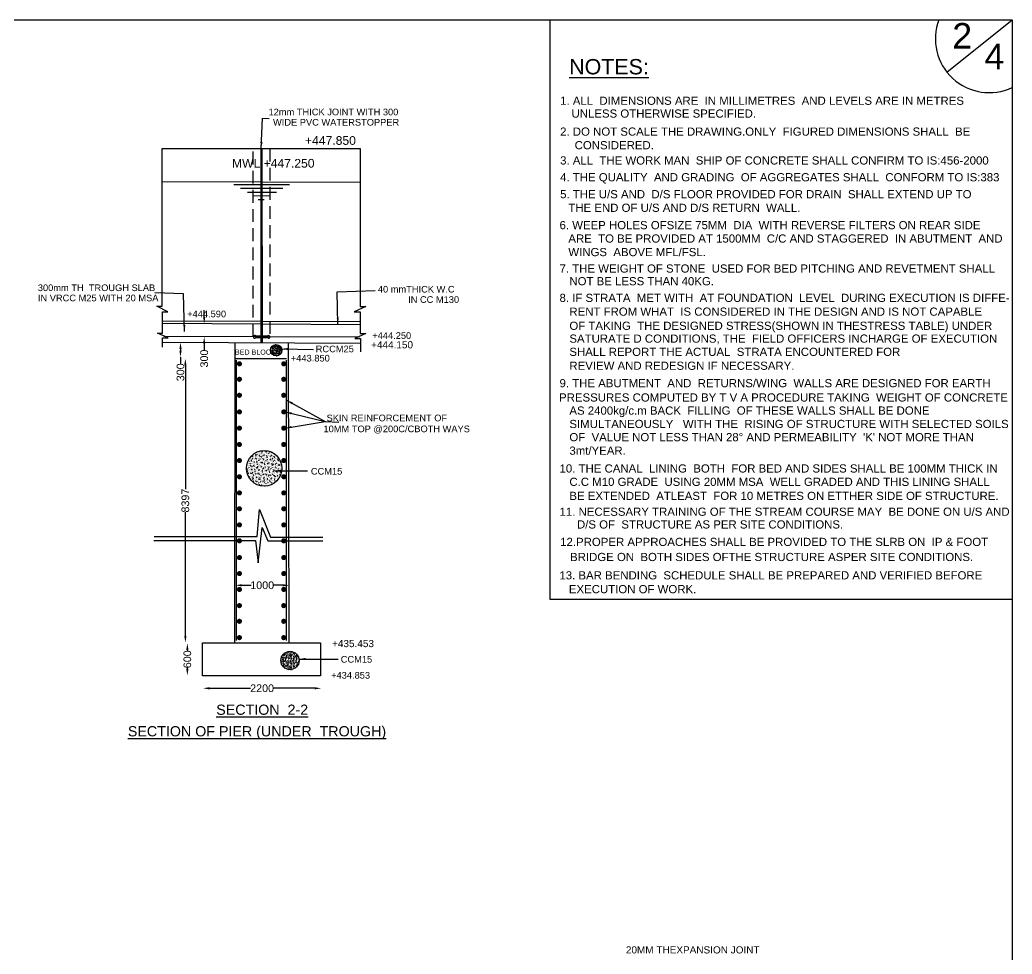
# Model space of a CAD drawing. Header units: millimetres. Extents: x 342 to 57374, y 1463 to 41796.
# Drawn here: x 37935 to 57374, y 23505 to 41796 of the extents above; entities that cross this region are included whole.
import ezdxf

# ---------------------------------------------------------------- set-up
doc = ezdxf.new("R2010")
doc.units = ezdxf.units.MM
doc.header["$MEASUREMENT"] = 0
doc.linetypes.add('DASHED', pattern=[0.75, 0.5, -0.25])
for name, color, linetype in [('DIM', 7, 'Continuous'), ('DWG', 7, 'Continuous'), ('TEXT', 7, 'Continuous'), ('TXT', 7, 'Continuous')]:
    doc.layers.add(name, color=color, linetype=linetype)
doc.styles.get("Standard").update_dxf_attribs({"font": 'arial.ttf'})
doc.dimstyles.new('Civil', dxfattribs={"dimtxt": 150, "dimasz": 130, "dimexe": 0.1, "dimexo": 0.0625, "dimgap": 0.09, "dimtad": 0, "dimdec": 0, "dimzin": 12, "dimdsep": 46, "dimtxsty": 'Standard', "dimcen": 0.1, "dimse1": 1, "dimse2": 1, "dimadec": 0, "dimazin": 2, "dimtfac": 1, "dimtdec": 0, "dimtofl": 0, "dimtmove": 0, "dimatfit": 3, "dimfxl": 1, "dimfrac": 1, "dimtolj": 1, "dimtzin": 0, "dimarcsym": 0})
pattern_1 = [(50, (0, 0), (71.72602, -6.275213), [7.5, -82.5]), (355, (0, 0), (-13.87513, 75.21921), [6, -66]), (100.45144, (5.98, -0.52), (57.850885, 68.944), [6.37402, -70.11421]), (46.1842, (0, 20), (106.72413, -16.55193), [11.25, -123.75]), (96.63564, (8.89, 18.62), (93.4662, 97.41186), [9.56103, -105.17138]), (351.18416, (0, 20), (93.4662, 97.41186), [9, -99]), (21, (10, 15), (59.690705, -40.26189), [7.5, -82.5]), (326, (10, 15), (24.33153, 72.515), [6, -66]), (71.45144, (14.974, 11.645), (84.02224, 32.253115), [6.37402, -70.11421]), (37.5, (0, 0), (1.215986, 33.289385), [0, -65.2, 0, -67, 0, -66.25]), (7.5, (0, 0), (26.306954, 39.441171), [0, -38.2, 0, -63.7, 0, -25.25]), (327.5, (-22.3, 0), (53.382244, -2.255487), [0, -25, 0, -78, 0, -103.5]), (317.5, (-32.3, 0), (58.318617, 10.0105), [0, -32.5, 0, -51.8, 0, -73.5])]

# ---------------------------------------------------------------- blocks, each defined once
blk = doc.blocks.new('*D43')
at = {"layer": 'Defpoints', "color": 0, "ltscale": 300, "transparency": 16777216}
for p in [(41522, 28714), (43840, 28714), (43840, 28710)]:
    blk.add_point(p, dxfattribs=at)
at = {"layer": 'DIM', "color": 0, "lineweight": -2, "ltscale": 300, "transparency": 16777216}
for p, q in [((41652, 28710), (42456, 28710)), ((43710, 28710), (42906, 28710))]:
    blk.add_line(p, q, dxfattribs=at)
at = {"layer": 'DIM', "color": 0, "ltscale": 300, "transparency": 16777216}
for points in [[(41652, 28731), (41652, 28688), (41522, 28710)], [(43710, 28731), (43710, 28688), (43840, 28710)]]:
    blk.add_solid(points, dxfattribs=at)
at = {"layer": 'DIM', "color": 0, "ltscale": 300, "transparency": 16777216, "insert": (42681, 28710), "char_height": 150, "attachment_point": 5}
blk.add_mtext('\\A1;2200', dxfattribs=at)
blk = doc.blocks.new('*D44')
at = {"layer": 'Defpoints', "color": 0, "ltscale": 300, "transparency": 16777216}
for p in [(41178, 29592), (41217, 29592), (41178, 28962)]:
    blk.add_point(p, dxfattribs=at)
at = {"layer": 'DIM', "color": 0, "lineweight": -2, "ltscale": 300, "transparency": 16777216}
for p, q in [((41217, 29462), (41217, 29443)), ((41217, 29092), (41217, 29112))]:
    blk.add_line(p, q, dxfattribs=at)
at = {"layer": 'DIM', "color": 0, "ltscale": 300, "transparency": 16777216}
for points in [[(41195, 29462), (41239, 29462), (41217, 29592)], [(41195, 29092), (41239, 29092), (41217, 28962)]]:
    blk.add_solid(points, dxfattribs=at)
at = {"layer": 'DIM', "color": 0, "ltscale": 300, "transparency": 16777216, "insert": (41217, 29278), "char_height": 150, "attachment_point": 5, "rotation": 90}
blk.add_mtext('\\A1;600', dxfattribs=at)
blk = doc.blocks.new('*D45')
at = {"layer": 'Defpoints', "color": 0, "ltscale": 300, "transparency": 16777216}
for p in [(41178, 35164), (41222, 35164), (41222, 29604)]:
    blk.add_point(p, dxfattribs=at)
at = {"layer": 'DIM', "color": 0, "lineweight": -2, "ltscale": 300, "transparency": 16777216}
for p, q in [((41178, 35034), (41178, 32608)), ((41178, 29734), (41178, 32160))]:
    blk.add_line(p, q, dxfattribs=at)
at = {"layer": 'DIM', "color": 0, "ltscale": 300, "transparency": 16777216}
for points in [[(41156, 35034), (41200, 35034), (41178, 35164)], [(41156, 29734), (41200, 29734), (41178, 29604)]]:
    blk.add_solid(points, dxfattribs=at)
at = {"layer": 'DIM', "color": 0, "ltscale": 300, "transparency": 16777216, "insert": (41178, 32384), "char_height": 150, "attachment_point": 5, "rotation": 90}
blk.add_mtext('\\A1;8397', dxfattribs=at)
blk = doc.blocks.new('*D46')
at = {"layer": 'Defpoints', "color": 0, "ltscale": 300, "transparency": 16777216}
for p in [(41185, 35482), (41082, 35191), (41185, 35191)]:
    blk.add_point(p, dxfattribs=at)
at = {"layer": 'DIM', "color": 0, "lineweight": -2, "ltscale": 300, "transparency": 16777216}
for p, q in [((41082, 35352), (41082, 35321)), ((41082, 35191), (41082, 35061))]:
    blk.add_line(p, q, dxfattribs=at)
at = {"layer": 'DIM', "color": 0, "ltscale": 300, "transparency": 16777216}
for points in [[(41061, 35352), (41104, 35352), (41082, 35482)], [(41061, 35321), (41104, 35321), (41082, 35191)]]:
    blk.add_solid(points, dxfattribs=at)
at = {"layer": 'DIM', "color": 0, "ltscale": 300, "transparency": 16777216, "insert": (41082, 34896), "char_height": 150, "attachment_point": 5, "rotation": 90}
blk.add_mtext('\\A1;300', dxfattribs=at)
blk = doc.blocks.new('*D47')
at = {"layer": 'Defpoints', "color": 0, "ltscale": 300, "transparency": 16777216}
for p in [(41498, 35849), (41498, 35590), (41547, 35590)]:
    blk.add_point(p, dxfattribs=at)
at = {"layer": 'DIM', "color": 0, "lineweight": -2, "ltscale": 300, "transparency": 16777216}
for p, q in [((41547, 35979), (41547, 36109)), ((41547, 35460), (41547, 35330))]:
    blk.add_line(p, q, dxfattribs=at)
at = {"layer": 'DIM', "color": 0, "ltscale": 300, "transparency": 16777216}
for points in [[(41525, 35979), (41569, 35979), (41547, 35849)], [(41525, 35460), (41569, 35460), (41547, 35590)]]:
    blk.add_solid(points, dxfattribs=at)
at = {"layer": 'DIM', "color": 0, "ltscale": 300, "transparency": 16777216, "insert": (41547, 35165), "char_height": 150, "attachment_point": 5, "rotation": 90}
blk.add_mtext('\\A1;300', dxfattribs=at)
blk = doc.blocks.new('*D48')
at = {"layer": 'Defpoints', "color": 0, "ltscale": 300, "transparency": 16777216}
for p in [(42152, 30726), (43214, 30726), (43214, 30726)]:
    blk.add_point(p, dxfattribs=at)
at = {"layer": 'DIM', "color": 0, "lineweight": -2, "ltscale": 300, "transparency": 16777216}
for p, q in [((42282, 30726), (42466, 30726)), ((43084, 30726), (42900, 30726))]:
    blk.add_line(p, q, dxfattribs=at)
at = {"layer": 'DIM', "color": 0, "ltscale": 300, "transparency": 16777216}
for points in [[(42282, 30748), (42282, 30704), (42152, 30726)], [(43084, 30748), (43084, 30704), (43214, 30726)]]:
    blk.add_solid(points, dxfattribs=at)
at = {"layer": 'DIM', "color": 0, "ltscale": 300, "transparency": 16777216, "insert": (42683, 30726), "char_height": 150, "attachment_point": 5}
blk.add_mtext('\\A1;1000', dxfattribs=at)

msp = doc.modelspace()

# ---------------------------------------------------------------- hatches: boundary and pattern name
at = {"layer": 'DWG'}
h = msp.add_hatch(color=256, dxfattribs=at)
h.dxf.hatch_style = 1
h.paths.add_polyline_path([(42792.4, 35606.9), (42692.2, 35606.9, 0.420737), (42658.2, 35606.9), (42560.9, 35606.9, 0.7281265), (42510.3, 35590.7), (42835.1, 35589.8, 0.6794001)])
h.paths.add_polyline_path([(42835.1, 35589.8), (42510.3, 35590.7, 0.72525), (42560.7, 35574.1), (42657.8, 35574.1, 0.4361669), (42692.6, 35574.1), (42791.3, 35574.1, 0.7009419)])
h = msp.add_hatch(dxfattribs=at)
h.set_pattern_fill('AR-CONC', color=256, scale=10)
h.set_pattern_definition(pattern_1)
h.paths.add_polyline_path([(42845.8, 35327.7, 1), (43066.6, 35327.7, 1)])
h = msp.add_hatch(dxfattribs=at)
h.set_pattern_fill('AR-CONC', color=256, scale=5)
h.set_pattern_definition([(50, (0, 0), (35.863009, -3.137607), [3.75, -41.25]), (355, (0, 0), (-6.937567, 37.609607), [3, -33]), (100.451444, (2.99, -0.26), (28.925442, 34.472), [3.18701, -35.057106]), (46.1842, (0, 10), (53.362067, -8.275964), [5.625, -61.875]), (96.63564, (4.447, 9.31), (46.733097, 48.70593), [4.780517, -52.58569]), (351.18416, (0, 10), (46.733097, 48.70593), [4.5, -49.5]), (21, (5, 7.5), (29.845353, -20.130945), [3.75, -41.25]), (326, (5, 7.5), (12.165767, 36.257502), [3, -33]), (71.451445, (7.487, 5.822), (42.011119, 16.126558), [3.18701, -35.057106]), (37.5, (0, 0), (0.6079928, 16.6446927), [0, -32.6, 0, -33.5, 0, -33.125]), (7.5, (0, 0), (13.153477, 19.7205856), [0, -19.1, 0, -31.85, 0, -12.625]), (327.5, (-11.15, 0), (26.6911218, -1.1277436), [0, -12.5, 0, -39, 0, -51.75]), (317.5, (-16.15, 0), (29.159308, 5.005249), [0, -16.25, 0, -25.9, 0, -36.75])])
h.paths.add_polyline_path([(42845.8, 35327.7, 1), (43066.6, 35327.7, 1)])
h = msp.add_hatch(dxfattribs=at)
h.set_pattern_fill('AR-CONC', color=256, scale=10)
h.set_pattern_definition(pattern_1)
h.paths.add_polyline_path([(42375.2, 33016.4, 1), (43070.4, 33016.4, 1)])
h = msp.add_hatch(dxfattribs=at)
h.set_pattern_fill('AR-CONC', color=256, scale=10)
h.set_pattern_definition(pattern_1)
h.paths.add_polyline_path([(43406.1, 29253.4, 1), (43048.8, 29253.4, 1)])

# ---------------------------------------------------------------- linework, layer by layer
at = {"ltscale": 300}
msp.add_lwpolyline([(57374.2, 1462.8), (341.5, 1462.8), (341.5, 41795.5), (57374.2, 41795.5)], close=True, dxfattribs=at)
at = {"layer": 'DWG'}
for points in [[(40733.1, 35387.3), (40733.1, 35568.2), (40843.3, 35568.2), (40630.7, 35659.9), (40730.4, 35659.9), (40730.4, 36082), (40832.8, 36082), (40617.6, 36189.5), (40725.2, 36189.5), (40725.2, 39274.8), (44601.1, 39274.8), (44601.1, 36182), (44715.2, 36182), (44481.6, 36077.2), (44602.3, 36077.2), (44602.3, 35652.5), (44712.5, 35652.5), (44499.9, 35555.5), (44607.6, 35555.5), (44607.6, 35296.3)], [(42663.7, 35476.2), (42662.6, 39274.8)], [(42678.3, 39274.8), (42682.7, 35476.1)], [(40725.2, 38631.4), (44601.1, 38617.1)], [(42124.8, 38569.4), (43218.6, 38569.4)], [(42256, 38497.9), (43085.7, 38497.9)], [(42392.3, 38423.1), (42964.8, 38423.1)], [(42506.9, 38348.2), (42834.6, 38355)], [(42607, 38280.1), (42724.5, 38280.1)], [(40730.4, 35904.2), (44602.3, 35892.2)], [(40730.4, 35860), (44602.3, 35831.9)], [(44589.4, 35585.1), (40754.2, 35595.5)], [(42560.7, 35574.1), (42657.8, 35574.1)], [(42560.9, 35606.9), (42658.2, 35606.9)], [(42692.2, 35606.9), (42792.4, 35606.9)], [(42692.6, 35574.1), (42791.3, 35574.1)], [(40733.1, 35486.2), (44607.6, 35466.1)], [(42147.2, 29598.3), (42155.9, 35478.8)], [(43194.4, 35473.4), (43207.8, 29598.3)], [(42155.4, 35166.3), (43160.4, 35166.3)], [(42177.9, 29642.3), (42177.9, 35131.9)], [(43160.4, 29642.3), (43160.4, 35131.9)], [(40566.1, 31682.2), (42583.1, 31682.2), (42629.8, 32207.3), (42844, 31666.7), (43868.1, 31666.7)], [(40558.3, 31604.4), (42552, 31604.4), (42606.5, 31164.9), (42680.5, 31857.3), (42793.4, 31596.7), (43872, 31596.7)]]:
    msp.add_lwpolyline(points, dxfattribs=at)
at = {"layer": 'DWG', "linetype": 'DASHED', "ltscale": 500}
for points in [[(42504.3, 35590.7), (42507.8, 39274.8)], [(42835.3, 39274.8), (42832.7, 35579.3)]]:
    msp.add_lwpolyline(points, dxfattribs=at)
at = {"layer": 'DWG', "const_width": 50}
for points in [[(42211.7, 35062.1, 1), (42261.7, 35062.1, 1)], [(43080, 35062.1, 1), (43130, 35062.1, 1)], [(42211.7, 34759, 1), (42261.7, 34759, 1)], [(43080, 34759, 1), (43130, 34759, 1)], [(42211.7, 34445.6, 1), (42261.7, 34445.6, 1)], [(43080, 34445.6, 1), (43130, 34445.6, 1)], [(42211.7, 34120.3, 1), (42261.7, 34120.3, 1)], [(43080, 34120.3, 1), (43130, 34120.3, 1)], [(42211.7, 33802, 1), (42261.7, 33802, 1)], [(43080, 33802, 1), (43130, 33802, 1)], [(42211.7, 33482.6, 1), (42261.7, 33482.6, 1)], [(43080, 33482.6, 1), (43130, 33482.6, 1)], [(42211.7, 33168.8, 1), (42261.7, 33168.8, 1)], [(43080, 33168.8, 1), (43130, 33168.8, 1)], [(42211.7, 32850.7, 1), (42261.7, 32850.7, 1)], [(43080, 32850.7, 1), (43130, 32850.7, 1)], [(42211.7, 32534.1, 1), (42261.7, 32534.1, 1)], [(43080, 32534.1, 1), (43130, 32534.1, 1)], [(42211.7, 32224.3, 1), (42261.7, 32224.3, 1)], [(43080, 32224.3, 1), (43130, 32224.3, 1)], [(42211.7, 31907.7, 1), (42261.7, 31907.7, 1)], [(43080, 31907.7, 1), (43130, 31907.7, 1)], [(42211.7, 31596.8, 1), (42261.7, 31596.8, 1)], [(43080, 31596.8, 1), (43130, 31596.8, 1)], [(42211.7, 31269.2, 1), (42261.7, 31269.2, 1)], [(43080, 31269.2, 1), (43130, 31269.2, 1)], [(42211.7, 30955.5, 1), (42261.7, 30955.5, 1)], [(43080, 30955.5, 1), (43130, 30955.5, 1)], [(42211.7, 30644.7, 1), (42261.7, 30644.7, 1)], [(43080, 30644.7, 1), (43130, 30644.7, 1)], [(42211.7, 30328, 1), (42261.7, 30328, 1)], [(43080, 30328, 1), (43130, 30328, 1)], [(42211.7, 30021.1, 1), (42261.7, 30021.1, 1)], [(43080, 30021.1, 1), (43130, 30021.1, 1)], [(42211.7, 29701.6, 1), (42261.7, 29701.6, 1)], [(43080, 29701.6, 1), (43130, 29701.6, 1)]]:
    msp.add_lwpolyline(points, format="xyb", close=True, dxfattribs=at)
at = {"layer": 'DWG'}
msp.add_lwpolyline([(41514.1, 29598.3), (43828.1, 29598.3), (43828.1, 28955.6), (41514.1, 28955.6)], close=True, dxfattribs=at)
for centre, radius in [((42956.2, 35327.7), 110.4), ((42722.8, 33016.4), 347.6), ((43227.5, 29253.4), 178.7)]:
    msp.add_circle(centre, radius, dxfattribs=at)
for centre, radius, start, end in [((42538.2, 35590.6), 27.9, 35.60747, 323.65089), ((42675.2, 35590.3), 23.8, 222.86952, 317.13048), ((42675.2, 35590.3), 23.8, 44.36342, 135.63658), ((42810.4, 35589.9), 24.7, 219.73199, 136.61367)]:
    msp.add_arc(centre, radius, start, end, dxfattribs=at)
at = {"layer": 'TXT', "color": 0}
msp.add_line((56097.1, 40770.6), (57374.2, 41795.5), dxfattribs=at)
msp.add_lwpolyline([(48321.6, 41795.5), (57374.2, 41795.5), (57374.2, 30445.4), (48321.6, 30445.4)], close=True, dxfattribs=at)
msp.add_arc((56922.3, 41422.8), 1051.8, 159.24966, 295.4466, dxfattribs=at)

# ---------------------------------------------------------------- texts
at = {"layer": 'TEXT'}
for s, height, p in [('%%UNOTES:', 300, (48696.8, 40728.5)), ('12mm THICK JOINT WITH 300 ', 130, (42807, 39927)), ('WIDE PVC WATERSTOPPER', 130, (42895.1, 39725.4)), ('UNLESS OTHERWISE SPECIFIED.', 160, (48742.7, 39881.4)), ('+447.850', 170, (43521.4, 39349)), ('CONSIDERED.', 160, (48803.9, 39261.5)), ('MWL +447.250', 170, (42091.1, 38902.6)), ('3. ALL  THE WORK MAN  SHIP OF CONCRETE SHALL CONFIRM TO IS:456-2000', 160, (48519.2, 38963.2)), ('4. THE QUALITY  AND GRADING  OF AGGREGATES SHALL  CONFORM TO IS:383', 160, (48519.2, 38634.6)), ('5. THE U/S AND  D/S FLOOR PROVIDED FOR DRAIN  SHALL EXTEND UP TO', 160, (48519.2, 38302.7)), ('THE END OF U/S AND D/S RETURN  WALL.', 160, (48680.3, 38036.9)), ('6. WEEP HOLES OFSIZE 75MM  DIA  WITH REVERSE FILTERS ON REAR SIDE', 160, (48507.6, 37697.1)), ('ARE  TO BE PROVIDED AT 1500MM  C/C AND STAGGERED  IN ABUTMENT  AND', 160, (48680.3, 37434.8)), ('WINGS  ABOVE MFL/FSL.', 160, (48680.3, 37169.7)), ('7. THE WEIGHT OF STONE  USED FOR BED PITCHING AND REVETMENT SHALL', 160, (48507.6, 36847.3)), ('NOT BE LESS THAN 40KG.', 160, (48700.8, 36599.2)), ('300mm TH  TROUGH SLAB', 130, (38287.4, 36485.6)), ('40 mmTHICK W.C', 130, (44948.8, 36457.3)), ('IN VRCC M25 WITH 20 MSA', 130, (38289.1, 36285.9)), ('IN CC M130', 130, (45541.5, 36255.5)), ('8. IF STRATA  MET WITH  AT FOUNDATION  LEVEL  DURING EXECUTION IS DIFFE-', 160, (48507.6, 36273.2)), ('RENT FROM WHAT  IS CONSIDERED IN THE DESIGN AND IS NOT CAPABLE', 160, (48700.8, 36003.5)), ('+444.590', 130, (41213.1, 35973.5)), ('OF TAKING  THE DESIGNED STRESS(SHOWN IN THESTRESS TABLE) UNDER', 160, (48700.8, 35727.2)), ('+444.250', 130, (44839.2, 35550.3)), ('SATURATE D CONDITIONS, THE  FIELD OFFICERS INCHARGE OF EXECUTION', 160, (48700.8, 35475.4)), ('RCCM25', 130, (43731.7, 35288.2)), ('+444.150', 140, (44816.4, 35364.8)), ('SHALL REPORT THE ACTUAL  STRATA ENCOUNTERED FOR', 160, (48700.8, 35216.8)), ('BED BLOCK', 100, (42148, 35240.9)), ('+443.850', 130, (43244.4, 35107.4)), ('REVIEW AND REDESIGN IF NECESSARY.', 160, (48700.8, 34944.7)), ('9. THE ABUTMENT  AND  RETURNS/WING  WALLS ARE DESIGNED FOR EARTH', 160, (48507.6, 34603.2)), ('PRESSURES COMPUTED BY T V A PROCEDURE TAKING  WEIGHT OF CONCRETE', 160, (48498.8, 34323.3)), ('AS 2400kg/c.m BACK  FILLING  OF THESE WALLS SHALL BE DONE', 160, (48700.8, 34066.7)), ('SKIN REINFORCEMENT OF', 130, (43944.5, 33936.6)), ('10MM TOP @200C/CBOTH WAYS', 130, (43883.5, 33723.2)), ('SIMULTANEOUSLY   WITH THE  RISING OF STRUCTURE WITH SELECTED SOILS', 160, (48700.8, 33804.6)), ("OF  VALUE NOT LESS THAN 28%%D AND PERMEABILITY  'K' NOT MORE THAN", 160, (48700.8, 33546.6)), ('3mt/YEAR.', 160, (48700.8, 33281.9)), ('10. THE CANAL  LINING  BOTH  FOR BED AND SIDES SHALL BE 100MM THICK IN', 160, (48507.6, 32933.3)), ('CCM15', 130, (43636.4, 32893.6)), ('C.C M10 GRADE  USING 20MM MSA  WELL GRADED AND THIS LINING SHALL', 160, (48700.8, 32672)), ('BE EXTENDED  ATLEAST  FOR 10 METRES ON ETTHER SIDE OF STRUCTURE. ', 160, (48700.8, 32396.8)), ('11. NECESSARY TRAINING OF THE STREAM COURSE MAY  BE DONE ON U/S AND', 160, (48507.6, 32086.9)), ('D/S OF  STRUCTURE AS PER SITE CONDITIONS.', 160, (48849.2, 31837.8)), ('12.PROPER APPROACHES SHALL BE PROVIDED TO THE SLRB ON  IP & FOOT', 160, (48520.4, 31495.7)), ('BRIDGE ON  BOTH SIDES OFTHE STRUCTURE ASPER SITE CONDITIONS.', 160, (48713.7, 31200.5)), ('13. BAR BENDING  SCHEDULE SHALL BE PREPARED AND VERIFIED BEFORE', 160, (48505, 30841.3)), ('EXECUTION OF WORK.', 160, (48690.9, 30571.1)), ('+435.453', 140, (44051.3, 29515.6)), ('CCM15', 130, (44221.7, 29212.2)), ('+434.853', 130, (44033.6, 28899.3)), ('%%USECTION  2-2', 200, (41782.5, 28190.7)), ('%%USECTION OF PIER (UNDER  TROUGH)', 200, (40050.9, 27768.5)), ('20MM THEXPANSION JOINT', 140, (49807.6, 23519))]:
    msp.add_text(s, height=height, dxfattribs=at).set_placement(p)
at = {"layer": 'TXT', "color": 0}
for s, height, p in [('2', 500, (56201.5, 41233.1)), ('4', 500, (56831.9, 40829.3)), ('1. ALL  DIMENSIONS ARE  IN MILLIMETRES  AND LEVELS ARE IN METRES', 160, (48519.2, 40132.5)), ('2. DO NOT SCALE THE DRAWING.ONLY  FIGURED DIMENSIONS SHALL  BE', 160, (48519.2, 39528.1))]:
    msp.add_text(s, height=height, dxfattribs=at).set_placement(p)

# ---------------------------------------------------------------- dimensions: what is measured, and where the dimension line sits
at = {"layer": 'DIM', "ltscale": 300}
for p1, p2, distance, text, picture, middle in [((41498.5, 35849), (41498.5, 35590), 48.5, '300', '*D47', (41547, 35164.5)), ((41185, 35482), (41185, 35191), -102.5, '300', '*D46', (41082.5, 34895.5)), ((41221.5, 29604), (41221.5, 35164.5), 43.5, '8397', '*D45', (41178, 32384.2)), ((42151.5, 30726), (43214, 30726), 0, '1000', '*D48', (42682.8, 30726)), ((41178.5, 28962.5), (41178.5, 29592.5), -38.5, '600', '*D44', (41217, 29277.5)), ((41522.5, 28714), (43840, 28714), -4.5, '2200', '*D43', (42681.2, 28709.5))]:
    dim = msp.add_aligned_dim(p1=p1, p2=p2, distance=distance, text=text, dimstyle='Civil', dxfattribs=at)
    dim.commit()
    dim.dimension.update_dxf_attribs({"geometry": picture, "text_midpoint": middle})

# ---------------------------------------------------------------- leaders
for points in [[(42662.6, 39274.8), (42690, 39871), (42816.5, 39866.5)], [(41160.5, 35693.5), (41144, 36435), (40578.5, 36451.5)], [(44164.6, 35835.1), (44153.5, 36474), (44896, 36496)], [(43063.2, 35354.9), (43688, 35339)], [(43160.4, 34350), (43914.5, 33933)], [(43130, 34120.3), (43914.5, 33933)], [(43130, 33802), (43914.5, 33933), (44181, 33918.5)], [(42928, 32969.5), (43569, 32969.5)], [(43403.8, 29282.5), (44174, 29282.5)]]:
    msp.add_leader(points, dimstyle='Civil', override={"dimgap": 0.09, "dimtad": 0}, dxfattribs=at)

doc.saveas('drawing.dxf')
